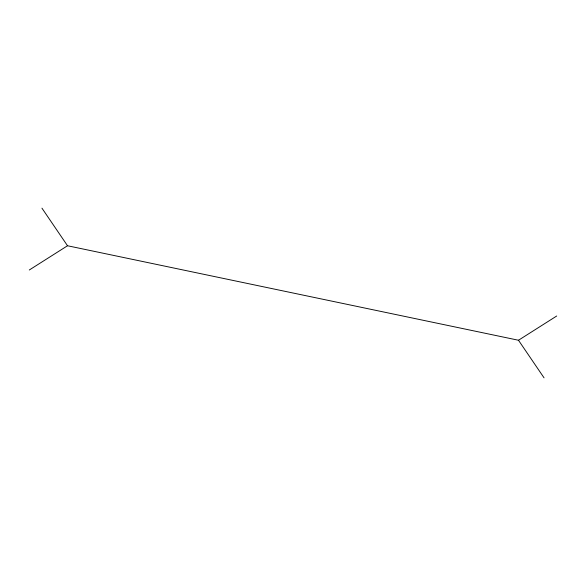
<?xml version="1.0" encoding="UTF-8"?>
<svg xmlns="http://www.w3.org/2000/svg" width="586" height="586" viewBox="0 0 586 586"><rect width="100%" height="100%" fill="white"/><g stroke="black" fill="none" stroke-linecap="round" stroke-linejoin="round"><path stroke-width="0.88" d="M29.3 269.992L67.515 245.754L518.485 340.246L544.05 377.838M518.485 340.246L556.7 316.008M41.95 208.162L67.515 245.754"/></g></svg>
